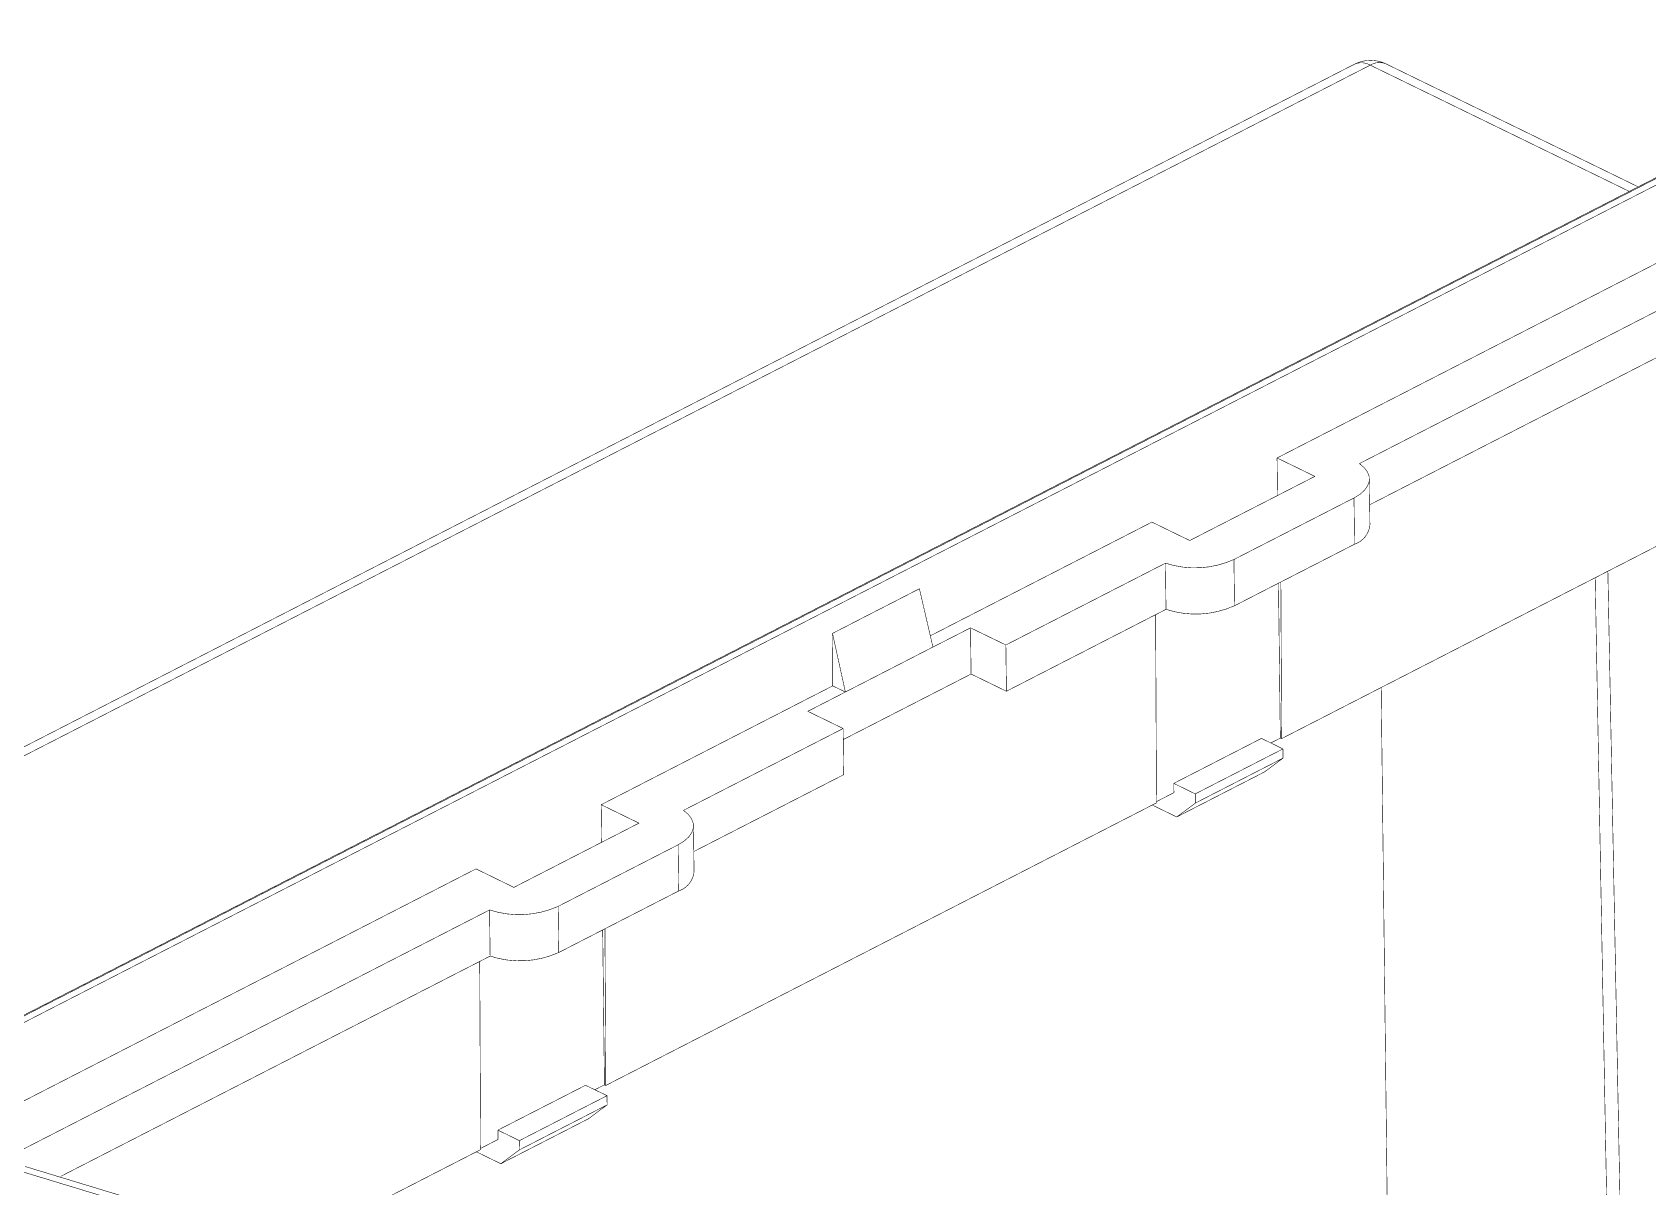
# Model space of a CAD drawing. Header units: inches. Extents: x 0 to 35.2, y -0.7 to 15.9.
# Drawn here: x 17.741 to 19.232, y 3.514 to 4.579 of the extents above; entities that cross this region are included whole.
import ezdxf

# ---------------------------------------------------------------- set-up
doc = ezdxf.new("R2010")
doc.units = ezdxf.units.IN
doc.header["$MEASUREMENT"] = 0
doc.layers.add('Dimensions', color=6, linetype='Continuous')

msp = doc.modelspace()

# ---------------------------------------------------------------- linework, layer by layer
at = {"layer": 'Dimensions'}
for points in [[(17.5182, 3.5615, 0.0005, 0.0005, 0), (19.5008, 4.5787, 0.0005, 0.0005, 0)], [(17.5362, 3.5699, 0.0005, 0.0005, 0), (19.4957, 4.5752, 0.0005, 0.0005, 0)], [(17.5448, 3.5683, 0.0005, 0.0005, 0), (19.4992, 4.571, 0.0005, 0.0005, 0)], [(16.9788, 3.5323, 0.0005, 0.0005, 0), (18.9613, 4.5494, 0.0005, 0.0005, 0)], [(16.9934, 3.5315, 0.0005, 0.0005, 0), (18.976, 4.5486, 0.0005, 0.0005, 0)], [(18.9613, 4.5494, 0.0005, 0.0005, -0.236115), (18.9907, 4.5497, 0.0005, 0.0005, 0)], [(18.9613, 4.5494, 0.0005, 0.0005, -0.2425), (18.976, 4.5486, 0.0005, 0.0005, 0)], [(18.976, 4.5486, 0.0005, 0.0005, -0.242393), (18.9907, 4.5497, 0.0005, 0.0005, 0)], [(18.976, 4.5486, 0.0005, 0.0005, 0), (19.2151, 4.4321, 0.0005, 0.0005, 0)], [(18.9907, 4.5497, 0.0005, 0.0005, 0), (19.2233, 4.4363, 0.0005, 0.0005, 0)], [(18.89, 4.1861, 0.0005, 0.0005, 0), (19.5001, 4.4991, 0.0005, 0.0005, 0)], [(18.966, 4.1809, 0.0005, 0.0005, 0), (19.4657, 4.4372, 0.0005, 0.0005, 0)], [(18.9755, 4.1429, 0.0005, 0.0005, 0), (19.4662, 4.3946, 0.0005, 0.0005, 0)], [(18.8942, 3.9271, 0.0005, 0.0005, 0), (19.4971, 4.2364, 0.0005, 0.0005, 0)], [(18.89, 4.1861, 0.0005, 0.0005, 0), (18.8904, 4.1514, 0.0005, 0.0005, 0)], [(18.89, 4.1861, 0.0005, 0.0005, 0), (18.9249, 4.1691, 0.0005, 0.0005, 0)], [(18.966, 4.1809, 0.0005, 0.0005, 0), (18.9704, 4.1772, 0.0005, 0.0005, 0)], [(18.9704, 4.1772, 0.0005, 0.0005, 0), (18.9734, 4.1732, 0.0005, 0.0005, 0)], [(18.8094, 4.1099, 0.0005, 0.0005, 0), (18.9249, 4.1691, 0.0005, 0.0005, 0)], [(18.9707, 4.1563, 0.0005, 0.0005, 0), (18.9736, 4.1604, 0.0005, 0.0005, 0)], [(18.9734, 4.1732, 0.0005, 0.0005, 0), (18.975, 4.169, 0.0005, 0.0005, 0)], [(18.9736, 4.1604, 0.0005, 0.0005, 0), (18.9751, 4.1647, 0.0005, 0.0005, 0)], [(18.975, 4.169, 0.0005, 0.0005, 0), (18.9751, 4.1647, 0.0005, 0.0005, 0)], [(18.9752, 4.1668, 0.0005, 0.0005, 0), (18.9757, 4.1241, 0.0005, 0.0005, 0)], [(18.8502, 4.0924, 0.0005, 0.0005, 0), (18.961, 4.1492, 0.0005, 0.0005, 0)], [(18.961, 4.1492, 0.0005, 0.0005, 0), (18.9665, 4.1525, 0.0005, 0.0005, 0)], [(18.961, 4.1492, 0.0005, 0.0005, 0), (18.9615, 4.1065, 0.0005, 0.0005, 0)], [(18.9665, 4.1525, 0.0005, 0.0005, 0), (18.9707, 4.1563, 0.0005, 0.0005, 0)], [(18.57, 4.022, 0.0005, 0.0005, 0), (18.7745, 4.1269, 0.0005, 0.0005, 0)], [(18.7745, 4.1269, 0.0005, 0.0005, 0), (18.8094, 4.1099, 0.0005, 0.0005, 0)], [(18.9757, 4.1241, 0.0005, 0.0005, -0.292147), (18.9615, 4.1065, 0.0005, 0.0005, 0)], [(18.8507, 4.0497, 0.0005, 0.0005, 0), (18.9615, 4.1065, 0.0005, 0.0005, 0)], [(18.6397, 4.0135, 0.0005, 0.0005, 0), (18.787, 4.089, 0.0005, 0.0005, 0)], [(18.8502, 4.0924, 0.0005, 0.0005, -0.187142), (18.787, 4.089, 0.0005, 0.0005, 0)], [(18.787, 4.089, 0.0005, 0.0005, 0), (18.7875, 4.0464, 0.0005, 0.0005, 0)], [(18.8502, 4.0924, 0.0005, 0.0005, 0), (18.8507, 4.0497, 0.0005, 0.0005, 0)], [(18.8913, 4.0706, 0.0005, 0.0005, 0), (18.893, 3.9276, 0.0005, 0.0005, 0)], [(18.8935, 4.0717, 0.0005, 0.0005, 0), (18.8942, 3.9271, 0.0005, 0.0005, 0)], [(19.1836, 4.0756, 0.0005, 0.0005, 0), (19.1955, 3.4309, 0.0005, 0.0005, 0)], [(19.1953, 4.0815, 0.0005, 0.0005, 0), (19.2077, 3.4372, 0.0005, 0.0005, 0)], [(18.4797, 4.0242, 0.0005, 0.0005, 0), (18.5599, 4.0654, 0.0005, 0.0005, 0)], [(18.5599, 4.0654, 0.0005, 0.0005, 0), (18.5724, 4.0116, 0.0005, 0.0005, 0)], [(18.6402, 3.9708, 0.0005, 0.0005, 0), (18.7875, 4.0464, 0.0005, 0.0005, 0)], [(18.7779, 4.0415, 0.0005, 0.0005, 0), (18.7787, 3.8678, 0.0005, 0.0005, 0)], [(18.8507, 4.0497, 0.0005, 0.0005, -0.187142), (18.7875, 4.0464, 0.0005, 0.0005, 0)], [(18.5724, 4.0116, 0.0005, 0.0005, 0), (18.6071, 4.0293, 0.0005, 0.0005, 0)], [(18.6071, 4.0293, 0.0005, 0.0005, 0), (18.6397, 4.0135, 0.0005, 0.0005, 0)], [(18.6071, 4.0293, 0.0005, 0.0005, 0), (18.6076, 3.9867, 0.0005, 0.0005, 0)], [(18.4797, 4.0242, 0.0005, 0.0005, 0), (18.4799, 3.9758, 0.0005, 0.0005, 0)], [(18.4797, 4.0242, 0.0005, 0.0005, 0), (18.4916, 3.9701, 0.0005, 0.0005, 0)], [(18.4916, 3.9701, 0.0005, 0.0005, 0), (18.5724, 4.0116, 0.0005, 0.0005, 0)], [(18.6397, 4.0135, 0.0005, 0.0005, 0), (18.6402, 3.9708, 0.0005, 0.0005, 0)], [(18.4896, 3.9262, 0.0005, 0.0005, 0), (18.6076, 3.9867, 0.0005, 0.0005, 0)], [(18.6076, 3.9867, 0.0005, 0.0005, 0), (18.6402, 3.9708, 0.0005, 0.0005, 0)], [(18.2662, 3.8661, 0.0005, 0.0005, 0), (18.4799, 3.9758, 0.0005, 0.0005, 0)], [(18.4569, 3.9523, 0.0005, 0.0005, 0), (18.4916, 3.9701, 0.0005, 0.0005, 0)], [(18.4799, 3.9758, 0.0005, 0.0005, 0), (18.4916, 3.9701, 0.0005, 0.0005, 0)], [(18.9861, 3.9742, 0.0005, 0.0005, 0), (18.9922, 3.4512, 0.0005, 0.0005, 0)], [(18.4569, 3.9523, 0.0005, 0.0005, 0), (18.4895, 3.9364, 0.0005, 0.0005, 0)], [(18.3422, 3.8609, 0.0005, 0.0005, 0), (18.4895, 3.9364, 0.0005, 0.0005, 0)], [(18.4895, 3.9364, 0.0005, 0.0005, 0), (18.49, 3.8938, 0.0005, 0.0005, 0)], [(18.7947, 3.8858, 0.0005, 0.0005, 0), (18.8756, 3.9273, 0.0005, 0.0005, 0)], [(18.8756, 3.9273, 0.0005, 0.0005, 0), (18.8954, 3.9176, 0.0005, 0.0005, 0)], [(18.8842, 3.9231, 0.0005, 0.0005, 0), (18.893, 3.9276, 0.0005, 0.0005, 0)], [(18.893, 3.9276, 0.0005, 0.0005, 0), (18.8942, 3.9271, 0.0005, 0.0005, 0)], [(18.8145, 3.8761, 0.0005, 0.0005, 0), (18.8954, 3.9176, 0.0005, 0.0005, 0)], [(18.8146, 3.8676, 0.0005, 0.0005, 0), (18.8955, 3.9091, 0.0005, 0.0005, 0)], [(18.8783, 3.8963, 0.0005, 0.0005, 0), (18.8955, 3.9091, 0.0005, 0.0005, 0)], [(18.8954, 3.9176, 0.0005, 0.0005, 0), (18.8955, 3.9091, 0.0005, 0.0005, 0)], [(18.3517, 3.8229, 0.0005, 0.0005, 0), (18.49, 3.8938, 0.0005, 0.0005, 0)], [(18.7974, 3.8548, 0.0005, 0.0005, 0), (18.8783, 3.8963, 0.0005, 0.0005, 0)], [(18.7787, 3.869, 0.0005, 0.0005, 0), (18.7948, 3.8772, 0.0005, 0.0005, 0)], [(18.7947, 3.8858, 0.0005, 0.0005, 0), (18.7948, 3.8772, 0.0005, 0.0005, 0)], [(18.7947, 3.8858, 0.0005, 0.0005, 0), (18.8145, 3.8761, 0.0005, 0.0005, 0)], [(18.8145, 3.8761, 0.0005, 0.0005, 0), (18.8146, 3.8676, 0.0005, 0.0005, 0)], [(18.2662, 3.8661, 0.0005, 0.0005, 0), (18.3011, 3.8491, 0.0005, 0.0005, 0)], [(18.2662, 3.8661, 0.0005, 0.0005, 0), (18.2666, 3.8314, 0.0005, 0.0005, 0)], [(18.2704, 3.607, 0.0005, 0.0005, 0), (18.7787, 3.8678, 0.0005, 0.0005, 0)], [(18.7748, 3.8658, 0.0005, 0.0005, 0), (18.7974, 3.8548, 0.0005, 0.0005, 0)], [(18.7974, 3.8548, 0.0005, 0.0005, 0), (18.8146, 3.8676, 0.0005, 0.0005, 0)], [(18.1856, 3.7898, 0.0005, 0.0005, 0), (18.3011, 3.8491, 0.0005, 0.0005, 0)], [(18.3422, 3.8609, 0.0005, 0.0005, 0), (18.3466, 3.8572, 0.0005, 0.0005, 0)], [(18.3466, 3.8572, 0.0005, 0.0005, 0), (18.3496, 3.8532, 0.0005, 0.0005, 0)], [(18.3496, 3.8532, 0.0005, 0.0005, 0), (18.3512, 3.8489, 0.0005, 0.0005, 0)], [(18.3512, 3.8489, 0.0005, 0.0005, 0), (18.3513, 3.8446, 0.0005, 0.0005, 0)], [(18.3514, 3.8467, 0.0005, 0.0005, 0), (18.3519, 3.8041, 0.0005, 0.0005, 0)], [(18.3372, 3.8291, 0.0005, 0.0005, 0), (18.3427, 3.8325, 0.0005, 0.0005, 0)], [(18.3427, 3.8325, 0.0005, 0.0005, 0), (18.347, 3.8363, 0.0005, 0.0005, 0)], [(18.347, 3.8363, 0.0005, 0.0005, 0), (18.3498, 3.8404, 0.0005, 0.0005, 0)], [(18.3498, 3.8404, 0.0005, 0.0005, 0), (18.3513, 3.8446, 0.0005, 0.0005, 0)], [(18.2265, 3.7723, 0.0005, 0.0005, 0), (18.3372, 3.8291, 0.0005, 0.0005, 0)], [(18.3372, 3.8291, 0.0005, 0.0005, 0), (18.3377, 3.7865, 0.0005, 0.0005, 0)], [(17.6528, 3.5514, 0.0005, 0.0005, 0), (18.1507, 3.8069, 0.0005, 0.0005, 0)], [(18.1507, 3.8069, 0.0005, 0.0005, 0), (18.1856, 3.7898, 0.0005, 0.0005, 0)], [(18.3519, 3.8041, 0.0005, 0.0005, -0.292147), (18.3377, 3.7865, 0.0005, 0.0005, 0)], [(18.2265, 3.7723, 0.0005, 0.0005, -0.187142), (18.1632, 3.769, 0.0005, 0.0005, 0)], [(18.2265, 3.7723, 0.0005, 0.0005, 0), (18.227, 3.7297, 0.0005, 0.0005, 0)], [(18.227, 3.7297, 0.0005, 0.0005, 0), (18.3377, 3.7865, 0.0005, 0.0005, 0)], [(17.7127, 3.5379, 0.0005, 0.0005, 0), (18.1632, 3.769, 0.0005, 0.0005, 0)], [(18.1632, 3.769, 0.0005, 0.0005, 0), (18.1637, 3.7264, 0.0005, 0.0005, 0)], [(18.2676, 3.7506, 0.0005, 0.0005, 0), (18.2692, 3.6076, 0.0005, 0.0005, 0)], [(18.2697, 3.7517, 0.0005, 0.0005, 0), (18.2704, 3.607, 0.0005, 0.0005, 0)], [(18.227, 3.7297, 0.0005, 0.0005, -0.187142), (18.1637, 3.7264, 0.0005, 0.0005, 0)], [(17.7674, 3.5231, 0.0005, 0.0005, 0), (18.1637, 3.7264, 0.0005, 0.0005, 0)], [(18.1541, 3.7215, 0.0005, 0.0005, 0), (18.1549, 3.5478, 0.0005, 0.0005, 0)], [(18.1709, 3.5658, 0.0005, 0.0005, 0), (18.2518, 3.6072, 0.0005, 0.0005, 0)], [(18.1907, 3.5561, 0.0005, 0.0005, 0), (18.2716, 3.5976, 0.0005, 0.0005, 0)], [(18.2518, 3.6072, 0.0005, 0.0005, 0), (18.2716, 3.5976, 0.0005, 0.0005, 0)], [(18.2604, 3.6031, 0.0005, 0.0005, 0), (18.2692, 3.6076, 0.0005, 0.0005, 0)], [(18.2692, 3.6076, 0.0005, 0.0005, 0), (18.2704, 3.607, 0.0005, 0.0005, 0)], [(18.2716, 3.5976, 0.0005, 0.0005, 0), (18.2717, 3.5891, 0.0005, 0.0005, 0)], [(18.1908, 3.5476, 0.0005, 0.0005, 0), (18.2717, 3.5891, 0.0005, 0.0005, 0)], [(18.2545, 3.5763, 0.0005, 0.0005, 0), (18.2717, 3.5891, 0.0005, 0.0005, 0)], [(18.1709, 3.5658, 0.0005, 0.0005, 0), (18.171, 3.5572, 0.0005, 0.0005, 0)], [(18.1709, 3.5658, 0.0005, 0.0005, 0), (18.1907, 3.5561, 0.0005, 0.0005, 0)], [(18.1736, 3.5348, 0.0005, 0.0005, 0), (18.2545, 3.5763, 0.0005, 0.0005, 0)], [(18.1549, 3.5489, 0.0005, 0.0005, 0), (18.171, 3.5572, 0.0005, 0.0005, 0)], [(18.1907, 3.5561, 0.0005, 0.0005, 0), (18.1908, 3.5476, 0.0005, 0.0005, 0)], [(17.9651, 3.4504, 0.0005, 0.0005, 0), (18.1549, 3.5478, 0.0005, 0.0005, 0)], [(18.151, 3.5458, 0.0005, 0.0005, 0), (18.1736, 3.5348, 0.0005, 0.0005, 0)], [(18.1736, 3.5348, 0.0005, 0.0005, 0), (18.1908, 3.5476, 0.0005, 0.0005, 0)], [(17.7274, 3.5288, 0.0005, 0.0005, 0), (17.8242, 3.4994, 0.0005, 0.0005, 0)], [(17.7344, 3.5323, 0.0005, 0.0005, 0), (17.8311, 3.5029, 0.0005, 0.0005, 0)]]:
    msp.add_lwpolyline(points, format="xyseb", dxfattribs=at)
for points in [[(18.9612, 4.5494, 0.00025, 0.00025, 1), (18.9614, 4.5494, 0.00025, 0.00025, 1)], [(18.9612, 4.5494, 0.00025, 0.00025, 1), (18.9614, 4.5494, 0.00025, 0.00025, 1)], [(18.9612, 4.5494, 0.00025, 0.00025, 1), (18.9614, 4.5494, 0.00025, 0.00025, 1)], [(18.9758, 4.5486, 0.00025, 0.00025, 1), (18.9761, 4.5486, 0.00025, 0.00025, 1)], [(18.9758, 4.5486, 0.00025, 0.00025, 1), (18.9761, 4.5486, 0.00025, 0.00025, 1)], [(18.9758, 4.5486, 0.00025, 0.00025, 1), (18.9761, 4.5486, 0.00025, 0.00025, 1)], [(18.9758, 4.5486, 0.00025, 0.00025, 1), (18.9761, 4.5486, 0.00025, 0.00025, 1)], [(18.9905, 4.5497, 0.00025, 0.00025, 1), (18.9908, 4.5497, 0.00025, 0.00025, 1)], [(18.9905, 4.5497, 0.00025, 0.00025, 1), (18.9908, 4.5497, 0.00025, 0.00025, 1)], [(18.9905, 4.5497, 0.00025, 0.00025, 1), (18.9908, 4.5497, 0.00025, 0.00025, 1)], [(19.215, 4.4321, 0.00025, 0.00025, 1), (19.2152, 4.4321, 0.00025, 0.00025, 1)], [(19.2232, 4.4363, 0.00025, 0.00025, 1), (19.2235, 4.4363, 0.00025, 0.00025, 1)], [(18.8899, 4.1861, 0.00025, 0.00025, 1), (18.8901, 4.1861, 0.00025, 0.00025, 1)], [(18.8899, 4.1861, 0.00025, 0.00025, 1), (18.8901, 4.1861, 0.00025, 0.00025, 1)], [(18.8899, 4.1861, 0.00025, 0.00025, 1), (18.8901, 4.1861, 0.00025, 0.00025, 1)], [(18.9659, 4.1809, 0.00025, 0.00025, 1), (18.9661, 4.1809, 0.00025, 0.00025, 1)], [(18.9659, 4.1809, 0.00025, 0.00025, 1), (18.9661, 4.1809, 0.00025, 0.00025, 1)], [(18.9703, 4.1772, 0.00025, 0.00025, 1), (18.9705, 4.1772, 0.00025, 0.00025, 1)], [(18.9703, 4.1772, 0.00025, 0.00025, 1), (18.9705, 4.1772, 0.00025, 0.00025, 1)], [(18.9248, 4.1691, 0.00025, 0.00025, 1), (18.925, 4.1691, 0.00025, 0.00025, 1)], [(18.9248, 4.1691, 0.00025, 0.00025, 1), (18.925, 4.1691, 0.00025, 0.00025, 1)], [(18.9733, 4.1732, 0.00025, 0.00025, 1), (18.9736, 4.1732, 0.00025, 0.00025, 1)], [(18.9733, 4.1732, 0.00025, 0.00025, 1), (18.9736, 4.1732, 0.00025, 0.00025, 1)], [(18.9735, 4.1604, 0.00025, 0.00025, 1), (18.9738, 4.1604, 0.00025, 0.00025, 1)], [(18.9735, 4.1604, 0.00025, 0.00025, 1), (18.9738, 4.1604, 0.00025, 0.00025, 1)], [(18.9749, 4.169, 0.00025, 0.00025, 1), (18.9751, 4.169, 0.00025, 0.00025, 1)], [(18.9749, 4.169, 0.00025, 0.00025, 1), (18.9751, 4.169, 0.00025, 0.00025, 1)], [(18.9749, 4.1647, 0.00025, 0.00025, 1), (18.9752, 4.1647, 0.00025, 0.00025, 1)], [(18.9749, 4.1647, 0.00025, 0.00025, 1), (18.9752, 4.1647, 0.00025, 0.00025, 1)], [(18.9751, 4.1668, 0.00025, 0.00025, 1), (18.9753, 4.1668, 0.00025, 0.00025, 1)], [(18.8903, 4.1514, 0.00025, 0.00025, 1), (18.8905, 4.1514, 0.00025, 0.00025, 1)], [(18.9608, 4.1492, 0.00025, 0.00025, 1), (18.9611, 4.1492, 0.00025, 0.00025, 1)], [(18.9608, 4.1492, 0.00025, 0.00025, 1), (18.9611, 4.1492, 0.00025, 0.00025, 1)], [(18.9608, 4.1492, 0.00025, 0.00025, 1), (18.9611, 4.1492, 0.00025, 0.00025, 1)], [(18.9663, 4.1525, 0.00025, 0.00025, 1), (18.9666, 4.1525, 0.00025, 0.00025, 1)], [(18.9663, 4.1525, 0.00025, 0.00025, 1), (18.9666, 4.1525, 0.00025, 0.00025, 1)], [(18.9706, 4.1563, 0.00025, 0.00025, 1), (18.9709, 4.1563, 0.00025, 0.00025, 1)], [(18.9706, 4.1563, 0.00025, 0.00025, 1), (18.9709, 4.1563, 0.00025, 0.00025, 1)], [(18.9754, 4.1429, 0.00025, 0.00025, 1), (18.9756, 4.1429, 0.00025, 0.00025, 1)], [(18.7743, 4.1269, 0.00025, 0.00025, 1), (18.7746, 4.1269, 0.00025, 0.00025, 1)], [(18.7743, 4.1269, 0.00025, 0.00025, 1), (18.7746, 4.1269, 0.00025, 0.00025, 1)], [(18.9756, 4.1241, 0.00025, 0.00025, 1), (18.9758, 4.1241, 0.00025, 0.00025, 1)], [(18.9756, 4.1241, 0.00025, 0.00025, 1), (18.9758, 4.1241, 0.00025, 0.00025, 1)], [(18.8093, 4.1099, 0.00025, 0.00025, 1), (18.8095, 4.1099, 0.00025, 0.00025, 1)], [(18.8093, 4.1099, 0.00025, 0.00025, 1), (18.8095, 4.1099, 0.00025, 0.00025, 1)], [(18.9613, 4.1065, 0.00025, 0.00025, 1), (18.9616, 4.1065, 0.00025, 0.00025, 1)], [(18.9613, 4.1065, 0.00025, 0.00025, 1), (18.9616, 4.1065, 0.00025, 0.00025, 1)], [(18.9613, 4.1065, 0.00025, 0.00025, 1), (18.9616, 4.1065, 0.00025, 0.00025, 1)], [(18.7868, 4.089, 0.00025, 0.00025, 1), (18.7871, 4.089, 0.00025, 0.00025, 1)], [(18.7868, 4.089, 0.00025, 0.00025, 1), (18.7871, 4.089, 0.00025, 0.00025, 1)], [(18.7868, 4.089, 0.00025, 0.00025, 1), (18.7871, 4.089, 0.00025, 0.00025, 1)], [(18.8501, 4.0924, 0.00025, 0.00025, 1), (18.8504, 4.0924, 0.00025, 0.00025, 1)], [(18.8501, 4.0924, 0.00025, 0.00025, 1), (18.8504, 4.0924, 0.00025, 0.00025, 1)], [(18.8501, 4.0924, 0.00025, 0.00025, 1), (18.8504, 4.0924, 0.00025, 0.00025, 1)], [(18.8912, 4.0706, 0.00025, 0.00025, 1), (18.8915, 4.0706, 0.00025, 0.00025, 1)], [(18.8934, 4.0717, 0.00025, 0.00025, 1), (18.8936, 4.0717, 0.00025, 0.00025, 1)], [(19.1835, 4.0756, 0.00025, 0.00025, 1), (19.1838, 4.0756, 0.00025, 0.00025, 1)], [(19.1952, 4.0815, 0.00025, 0.00025, 1), (19.1954, 4.0815, 0.00025, 0.00025, 1)], [(18.5597, 4.0654, 0.00025, 0.00025, 1), (18.56, 4.0654, 0.00025, 0.00025, 1)], [(18.5597, 4.0654, 0.00025, 0.00025, 1), (18.56, 4.0654, 0.00025, 0.00025, 1)], [(18.7777, 4.0415, 0.00025, 0.00025, 1), (18.778, 4.0415, 0.00025, 0.00025, 1)], [(18.7873, 4.0464, 0.00025, 0.00025, 1), (18.7876, 4.0464, 0.00025, 0.00025, 1)], [(18.7873, 4.0464, 0.00025, 0.00025, 1), (18.7876, 4.0464, 0.00025, 0.00025, 1)], [(18.7873, 4.0464, 0.00025, 0.00025, 1), (18.7876, 4.0464, 0.00025, 0.00025, 1)], [(18.8506, 4.0497, 0.00025, 0.00025, 1), (18.8509, 4.0497, 0.00025, 0.00025, 1)], [(18.8506, 4.0497, 0.00025, 0.00025, 1), (18.8509, 4.0497, 0.00025, 0.00025, 1)], [(18.8506, 4.0497, 0.00025, 0.00025, 1), (18.8509, 4.0497, 0.00025, 0.00025, 1)], [(18.6069, 4.0293, 0.00025, 0.00025, 1), (18.6072, 4.0293, 0.00025, 0.00025, 1)], [(18.6069, 4.0293, 0.00025, 0.00025, 1), (18.6072, 4.0293, 0.00025, 0.00025, 1)], [(18.6069, 4.0293, 0.00025, 0.00025, 1), (18.6072, 4.0293, 0.00025, 0.00025, 1)], [(18.4796, 4.0242, 0.00025, 0.00025, 1), (18.4798, 4.0242, 0.00025, 0.00025, 1)], [(18.4796, 4.0242, 0.00025, 0.00025, 1), (18.4798, 4.0242, 0.00025, 0.00025, 1)], [(18.4796, 4.0242, 0.00025, 0.00025, 1), (18.4798, 4.0242, 0.00025, 0.00025, 1)], [(18.5699, 4.022, 0.00025, 0.00025, 1), (18.5701, 4.022, 0.00025, 0.00025, 1)], [(18.5723, 4.0116, 0.00025, 0.00025, 1), (18.5725, 4.0116, 0.00025, 0.00025, 1)], [(18.5723, 4.0116, 0.00025, 0.00025, 1), (18.5725, 4.0116, 0.00025, 0.00025, 1)], [(18.5723, 4.0116, 0.00025, 0.00025, 1), (18.5725, 4.0116, 0.00025, 0.00025, 1)], [(18.6396, 4.0135, 0.00025, 0.00025, 1), (18.6398, 4.0135, 0.00025, 0.00025, 1)], [(18.6396, 4.0135, 0.00025, 0.00025, 1), (18.6398, 4.0135, 0.00025, 0.00025, 1)], [(18.6396, 4.0135, 0.00025, 0.00025, 1), (18.6398, 4.0135, 0.00025, 0.00025, 1)], [(18.6074, 3.9867, 0.00025, 0.00025, 1), (18.6077, 3.9867, 0.00025, 0.00025, 1)], [(18.6074, 3.9867, 0.00025, 0.00025, 1), (18.6077, 3.9867, 0.00025, 0.00025, 1)], [(18.6074, 3.9867, 0.00025, 0.00025, 1), (18.6077, 3.9867, 0.00025, 0.00025, 1)], [(18.4798, 3.9758, 0.00025, 0.00025, 1), (18.48, 3.9758, 0.00025, 0.00025, 1)], [(18.4798, 3.9758, 0.00025, 0.00025, 1), (18.48, 3.9758, 0.00025, 0.00025, 1)], [(18.4798, 3.9758, 0.00025, 0.00025, 1), (18.48, 3.9758, 0.00025, 0.00025, 1)], [(18.4914, 3.9701, 0.00025, 0.00025, 1), (18.4917, 3.9701, 0.00025, 0.00025, 1)], [(18.4914, 3.9701, 0.00025, 0.00025, 1), (18.4917, 3.9701, 0.00025, 0.00025, 1)], [(18.4914, 3.9701, 0.00025, 0.00025, 1), (18.4917, 3.9701, 0.00025, 0.00025, 1)], [(18.4914, 3.9701, 0.00025, 0.00025, 1), (18.4917, 3.9701, 0.00025, 0.00025, 1)], [(18.64, 3.9708, 0.00025, 0.00025, 1), (18.6403, 3.9708, 0.00025, 0.00025, 1)], [(18.64, 3.9708, 0.00025, 0.00025, 1), (18.6403, 3.9708, 0.00025, 0.00025, 1)], [(18.64, 3.9708, 0.00025, 0.00025, 1), (18.6403, 3.9708, 0.00025, 0.00025, 1)], [(18.986, 3.9742, 0.00025, 0.00025, 1), (18.9862, 3.9742, 0.00025, 0.00025, 1)], [(18.4568, 3.9523, 0.00025, 0.00025, 1), (18.457, 3.9523, 0.00025, 0.00025, 1)], [(18.4568, 3.9523, 0.00025, 0.00025, 1), (18.457, 3.9523, 0.00025, 0.00025, 1)], [(18.4894, 3.9364, 0.00025, 0.00025, 1), (18.4896, 3.9364, 0.00025, 0.00025, 1)], [(18.4894, 3.9364, 0.00025, 0.00025, 1), (18.4896, 3.9364, 0.00025, 0.00025, 1)], [(18.4894, 3.9364, 0.00025, 0.00025, 1), (18.4896, 3.9364, 0.00025, 0.00025, 1)], [(18.4895, 3.9262, 0.00025, 0.00025, 1), (18.4898, 3.9262, 0.00025, 0.00025, 1)], [(18.8755, 3.9273, 0.00025, 0.00025, 1), (18.8757, 3.9273, 0.00025, 0.00025, 1)], [(18.8755, 3.9273, 0.00025, 0.00025, 1), (18.8757, 3.9273, 0.00025, 0.00025, 1)], [(18.884, 3.9231, 0.00025, 0.00025, 1), (18.8843, 3.9231, 0.00025, 0.00025, 1)], [(18.8929, 3.9276, 0.00025, 0.00025, 1), (18.8931, 3.9276, 0.00025, 0.00025, 1)], [(18.8929, 3.9276, 0.00025, 0.00025, 1), (18.8931, 3.9276, 0.00025, 0.00025, 1)], [(18.8929, 3.9276, 0.00025, 0.00025, 1), (18.8931, 3.9276, 0.00025, 0.00025, 1)], [(18.894, 3.9271, 0.00025, 0.00025, 1), (18.8943, 3.9271, 0.00025, 0.00025, 1)], [(18.894, 3.9271, 0.00025, 0.00025, 1), (18.8943, 3.9271, 0.00025, 0.00025, 1)], [(18.894, 3.9271, 0.00025, 0.00025, 1), (18.8943, 3.9271, 0.00025, 0.00025, 1)], [(18.8953, 3.9176, 0.00025, 0.00025, 1), (18.8955, 3.9176, 0.00025, 0.00025, 1)], [(18.8953, 3.9176, 0.00025, 0.00025, 1), (18.8955, 3.9176, 0.00025, 0.00025, 1)], [(18.8953, 3.9176, 0.00025, 0.00025, 1), (18.8955, 3.9176, 0.00025, 0.00025, 1)], [(18.8954, 3.9091, 0.00025, 0.00025, 1), (18.8956, 3.9091, 0.00025, 0.00025, 1)], [(18.8954, 3.9091, 0.00025, 0.00025, 1), (18.8956, 3.9091, 0.00025, 0.00025, 1)], [(18.8954, 3.9091, 0.00025, 0.00025, 1), (18.8956, 3.9091, 0.00025, 0.00025, 1)], [(18.4899, 3.8938, 0.00025, 0.00025, 1), (18.4901, 3.8938, 0.00025, 0.00025, 1)], [(18.4899, 3.8938, 0.00025, 0.00025, 1), (18.4901, 3.8938, 0.00025, 0.00025, 1)], [(18.8781, 3.8963, 0.00025, 0.00025, 1), (18.8784, 3.8963, 0.00025, 0.00025, 1)], [(18.8781, 3.8963, 0.00025, 0.00025, 1), (18.8784, 3.8963, 0.00025, 0.00025, 1)], [(18.7946, 3.8858, 0.00025, 0.00025, 1), (18.7948, 3.8858, 0.00025, 0.00025, 1)], [(18.7946, 3.8858, 0.00025, 0.00025, 1), (18.7948, 3.8858, 0.00025, 0.00025, 1)], [(18.7946, 3.8858, 0.00025, 0.00025, 1), (18.7948, 3.8858, 0.00025, 0.00025, 1)], [(18.7947, 3.8772, 0.00025, 0.00025, 1), (18.7949, 3.8772, 0.00025, 0.00025, 1)], [(18.7947, 3.8772, 0.00025, 0.00025, 1), (18.7949, 3.8772, 0.00025, 0.00025, 1)], [(18.8144, 3.8761, 0.00025, 0.00025, 1), (18.8146, 3.8761, 0.00025, 0.00025, 1)], [(18.8144, 3.8761, 0.00025, 0.00025, 1), (18.8146, 3.8761, 0.00025, 0.00025, 1)], [(18.8144, 3.8761, 0.00025, 0.00025, 1), (18.8146, 3.8761, 0.00025, 0.00025, 1)], [(18.2661, 3.8661, 0.00025, 0.00025, 1), (18.2663, 3.8661, 0.00025, 0.00025, 1)], [(18.2661, 3.8661, 0.00025, 0.00025, 1), (18.2663, 3.8661, 0.00025, 0.00025, 1)], [(18.2661, 3.8661, 0.00025, 0.00025, 1), (18.2663, 3.8661, 0.00025, 0.00025, 1)], [(18.7747, 3.8658, 0.00025, 0.00025, 1), (18.7749, 3.8658, 0.00025, 0.00025, 1)], [(18.7785, 3.869, 0.00025, 0.00025, 1), (18.7788, 3.869, 0.00025, 0.00025, 1)], [(18.7785, 3.8678, 0.00025, 0.00025, 1), (18.7788, 3.8678, 0.00025, 0.00025, 1)], [(18.7785, 3.8678, 0.00025, 0.00025, 1), (18.7788, 3.8678, 0.00025, 0.00025, 1)], [(18.8145, 3.8676, 0.00025, 0.00025, 1), (18.8147, 3.8676, 0.00025, 0.00025, 1)], [(18.8145, 3.8676, 0.00025, 0.00025, 1), (18.8147, 3.8676, 0.00025, 0.00025, 1)], [(18.8145, 3.8676, 0.00025, 0.00025, 1), (18.8147, 3.8676, 0.00025, 0.00025, 1)], [(18.301, 3.8491, 0.00025, 0.00025, 1), (18.3013, 3.8491, 0.00025, 0.00025, 1)], [(18.301, 3.8491, 0.00025, 0.00025, 1), (18.3013, 3.8491, 0.00025, 0.00025, 1)], [(18.3421, 3.8609, 0.00025, 0.00025, 1), (18.3423, 3.8609, 0.00025, 0.00025, 1)], [(18.3421, 3.8609, 0.00025, 0.00025, 1), (18.3423, 3.8609, 0.00025, 0.00025, 1)], [(18.3465, 3.8572, 0.00025, 0.00025, 1), (18.3467, 3.8572, 0.00025, 0.00025, 1)], [(18.3465, 3.8572, 0.00025, 0.00025, 1), (18.3467, 3.8572, 0.00025, 0.00025, 1)], [(18.3495, 3.8532, 0.00025, 0.00025, 1), (18.3498, 3.8532, 0.00025, 0.00025, 1)], [(18.3495, 3.8532, 0.00025, 0.00025, 1), (18.3498, 3.8532, 0.00025, 0.00025, 1)], [(18.3511, 3.8489, 0.00025, 0.00025, 1), (18.3513, 3.8489, 0.00025, 0.00025, 1)], [(18.3511, 3.8489, 0.00025, 0.00025, 1), (18.3513, 3.8489, 0.00025, 0.00025, 1)], [(18.3513, 3.8467, 0.00025, 0.00025, 1), (18.3516, 3.8467, 0.00025, 0.00025, 1)], [(18.7973, 3.8548, 0.00025, 0.00025, 1), (18.7975, 3.8548, 0.00025, 0.00025, 1)], [(18.7973, 3.8548, 0.00025, 0.00025, 1), (18.7975, 3.8548, 0.00025, 0.00025, 1)], [(18.7973, 3.8548, 0.00025, 0.00025, 1), (18.7975, 3.8548, 0.00025, 0.00025, 1)], [(18.2665, 3.8314, 0.00025, 0.00025, 1), (18.2667, 3.8314, 0.00025, 0.00025, 1)], [(18.3426, 3.8325, 0.00025, 0.00025, 1), (18.3428, 3.8325, 0.00025, 0.00025, 1)], [(18.3426, 3.8325, 0.00025, 0.00025, 1), (18.3428, 3.8325, 0.00025, 0.00025, 1)], [(18.3468, 3.8363, 0.00025, 0.00025, 1), (18.3471, 3.8363, 0.00025, 0.00025, 1)], [(18.3468, 3.8363, 0.00025, 0.00025, 1), (18.3471, 3.8363, 0.00025, 0.00025, 1)], [(18.3497, 3.8404, 0.00025, 0.00025, 1), (18.35, 3.8404, 0.00025, 0.00025, 1)], [(18.3497, 3.8404, 0.00025, 0.00025, 1), (18.35, 3.8404, 0.00025, 0.00025, 1)], [(18.3512, 3.8446, 0.00025, 0.00025, 1), (18.3514, 3.8446, 0.00025, 0.00025, 1)], [(18.3512, 3.8446, 0.00025, 0.00025, 1), (18.3514, 3.8446, 0.00025, 0.00025, 1)], [(18.337, 3.8291, 0.00025, 0.00025, 1), (18.3373, 3.8291, 0.00025, 0.00025, 1)], [(18.337, 3.8291, 0.00025, 0.00025, 1), (18.3373, 3.8291, 0.00025, 0.00025, 1)], [(18.337, 3.8291, 0.00025, 0.00025, 1), (18.3373, 3.8291, 0.00025, 0.00025, 1)], [(18.3516, 3.8229, 0.00025, 0.00025, 1), (18.3518, 3.8229, 0.00025, 0.00025, 1)], [(18.1506, 3.8069, 0.00025, 0.00025, 1), (18.1508, 3.8069, 0.00025, 0.00025, 1)], [(18.1506, 3.8069, 0.00025, 0.00025, 1), (18.1508, 3.8069, 0.00025, 0.00025, 1)], [(18.3518, 3.8041, 0.00025, 0.00025, 1), (18.3521, 3.8041, 0.00025, 0.00025, 1)], [(18.3518, 3.8041, 0.00025, 0.00025, 1), (18.3521, 3.8041, 0.00025, 0.00025, 1)], [(18.1855, 3.7898, 0.00025, 0.00025, 1), (18.1858, 3.7898, 0.00025, 0.00025, 1)], [(18.1855, 3.7898, 0.00025, 0.00025, 1), (18.1858, 3.7898, 0.00025, 0.00025, 1)], [(18.2263, 3.7723, 0.00025, 0.00025, 1), (18.2266, 3.7723, 0.00025, 0.00025, 1)], [(18.2263, 3.7723, 0.00025, 0.00025, 1), (18.2266, 3.7723, 0.00025, 0.00025, 1)], [(18.2263, 3.7723, 0.00025, 0.00025, 1), (18.2266, 3.7723, 0.00025, 0.00025, 1)], [(18.3375, 3.7865, 0.00025, 0.00025, 1), (18.3378, 3.7865, 0.00025, 0.00025, 1)], [(18.3375, 3.7865, 0.00025, 0.00025, 1), (18.3378, 3.7865, 0.00025, 0.00025, 1)], [(18.3375, 3.7865, 0.00025, 0.00025, 1), (18.3378, 3.7865, 0.00025, 0.00025, 1)], [(18.1631, 3.769, 0.00025, 0.00025, 1), (18.1633, 3.769, 0.00025, 0.00025, 1)], [(18.1631, 3.769, 0.00025, 0.00025, 1), (18.1633, 3.769, 0.00025, 0.00025, 1)], [(18.1631, 3.769, 0.00025, 0.00025, 1), (18.1633, 3.769, 0.00025, 0.00025, 1)], [(18.2674, 3.7506, 0.00025, 0.00025, 1), (18.2677, 3.7506, 0.00025, 0.00025, 1)], [(18.2696, 3.7517, 0.00025, 0.00025, 1), (18.2699, 3.7517, 0.00025, 0.00025, 1)], [(18.2268, 3.7297, 0.00025, 0.00025, 1), (18.2271, 3.7297, 0.00025, 0.00025, 1)], [(18.2268, 3.7297, 0.00025, 0.00025, 1), (18.2271, 3.7297, 0.00025, 0.00025, 1)], [(18.2268, 3.7297, 0.00025, 0.00025, 1), (18.2271, 3.7297, 0.00025, 0.00025, 1)], [(18.154, 3.7215, 0.00025, 0.00025, 1), (18.1542, 3.7215, 0.00025, 0.00025, 1)], [(18.1635, 3.7264, 0.00025, 0.00025, 1), (18.1638, 3.7264, 0.00025, 0.00025, 1)], [(18.1635, 3.7264, 0.00025, 0.00025, 1), (18.1638, 3.7264, 0.00025, 0.00025, 1)], [(18.1635, 3.7264, 0.00025, 0.00025, 1), (18.1638, 3.7264, 0.00025, 0.00025, 1)], [(18.2517, 3.6072, 0.00025, 0.00025, 1), (18.2519, 3.6072, 0.00025, 0.00025, 1)], [(18.2517, 3.6072, 0.00025, 0.00025, 1), (18.2519, 3.6072, 0.00025, 0.00025, 1)], [(18.2602, 3.6031, 0.00025, 0.00025, 1), (18.2605, 3.6031, 0.00025, 0.00025, 1)], [(18.2691, 3.6076, 0.00025, 0.00025, 1), (18.2694, 3.6076, 0.00025, 0.00025, 1)], [(18.2691, 3.6076, 0.00025, 0.00025, 1), (18.2694, 3.6076, 0.00025, 0.00025, 1)], [(18.2691, 3.6076, 0.00025, 0.00025, 1), (18.2694, 3.6076, 0.00025, 0.00025, 1)], [(18.2703, 3.607, 0.00025, 0.00025, 1), (18.2705, 3.607, 0.00025, 0.00025, 1)], [(18.2703, 3.607, 0.00025, 0.00025, 1), (18.2705, 3.607, 0.00025, 0.00025, 1)], [(18.2703, 3.607, 0.00025, 0.00025, 1), (18.2705, 3.607, 0.00025, 0.00025, 1)], [(18.2715, 3.5976, 0.00025, 0.00025, 1), (18.2717, 3.5976, 0.00025, 0.00025, 1)], [(18.2715, 3.5976, 0.00025, 0.00025, 1), (18.2717, 3.5976, 0.00025, 0.00025, 1)], [(18.2715, 3.5976, 0.00025, 0.00025, 1), (18.2717, 3.5976, 0.00025, 0.00025, 1)], [(18.2716, 3.5891, 0.00025, 0.00025, 1), (18.2718, 3.5891, 0.00025, 0.00025, 1)], [(18.2716, 3.5891, 0.00025, 0.00025, 1), (18.2718, 3.5891, 0.00025, 0.00025, 1)], [(18.2716, 3.5891, 0.00025, 0.00025, 1), (18.2718, 3.5891, 0.00025, 0.00025, 1)], [(18.1708, 3.5658, 0.00025, 0.00025, 1), (18.1711, 3.5658, 0.00025, 0.00025, 1)], [(18.1708, 3.5658, 0.00025, 0.00025, 1), (18.1711, 3.5658, 0.00025, 0.00025, 1)], [(18.1708, 3.5658, 0.00025, 0.00025, 1), (18.1711, 3.5658, 0.00025, 0.00025, 1)], [(18.2544, 3.5763, 0.00025, 0.00025, 1), (18.2546, 3.5763, 0.00025, 0.00025, 1)], [(18.2544, 3.5763, 0.00025, 0.00025, 1), (18.2546, 3.5763, 0.00025, 0.00025, 1)], [(18.1547, 3.5489, 0.00025, 0.00025, 1), (18.155, 3.5489, 0.00025, 0.00025, 1)], [(18.1709, 3.5572, 0.00025, 0.00025, 1), (18.1712, 3.5572, 0.00025, 0.00025, 1)], [(18.1709, 3.5572, 0.00025, 0.00025, 1), (18.1712, 3.5572, 0.00025, 0.00025, 1)], [(18.1906, 3.5561, 0.00025, 0.00025, 1), (18.1909, 3.5561, 0.00025, 0.00025, 1)], [(18.1906, 3.5561, 0.00025, 0.00025, 1), (18.1909, 3.5561, 0.00025, 0.00025, 1)], [(18.1906, 3.5561, 0.00025, 0.00025, 1), (18.1909, 3.5561, 0.00025, 0.00025, 1)], [(18.1509, 3.5458, 0.00025, 0.00025, 1), (18.1511, 3.5458, 0.00025, 0.00025, 1)], [(18.1547, 3.5478, 0.00025, 0.00025, 1), (18.155, 3.5478, 0.00025, 0.00025, 1)], [(18.1547, 3.5478, 0.00025, 0.00025, 1), (18.155, 3.5478, 0.00025, 0.00025, 1)], [(18.1735, 3.5348, 0.00025, 0.00025, 1), (18.1737, 3.5348, 0.00025, 0.00025, 1)], [(18.1735, 3.5348, 0.00025, 0.00025, 1), (18.1737, 3.5348, 0.00025, 0.00025, 1)], [(18.1735, 3.5348, 0.00025, 0.00025, 1), (18.1737, 3.5348, 0.00025, 0.00025, 1)], [(18.1907, 3.5476, 0.00025, 0.00025, 1), (18.191, 3.5476, 0.00025, 0.00025, 1)], [(18.1907, 3.5476, 0.00025, 0.00025, 1), (18.191, 3.5476, 0.00025, 0.00025, 1)], [(18.1907, 3.5476, 0.00025, 0.00025, 1), (18.191, 3.5476, 0.00025, 0.00025, 1)], [(17.7673, 3.5231, 0.00025, 0.00025, 1), (17.7675, 3.5231, 0.00025, 0.00025, 1)]]:
    msp.add_lwpolyline(points, format="xyseb", close=True, dxfattribs=at)

doc.saveas('drawing.dxf')
